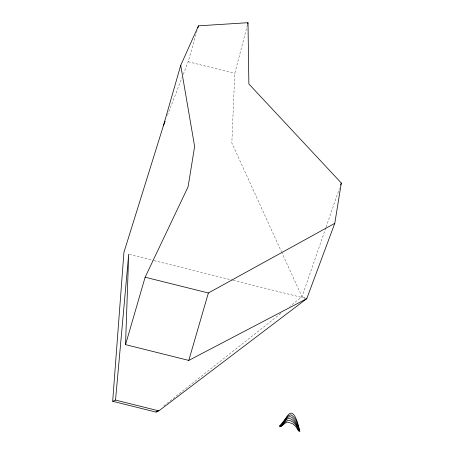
<?xml version="1.0" encoding="UTF-8"?>
<svg xmlns="http://www.w3.org/2000/svg" width="454" height="454" viewBox="0 0 454 454"><rect width="100%" height="100%" fill="white"/><g stroke="black" fill="none" stroke-linecap="round" stroke-linejoin="round"><path stroke-width="0.34" stroke-dasharray="2.27 1.7" d="M247.464 24.754L234.792 73.378L231.835 142.97L281.446 251.72M183.297 74.32L188.155 61.755L197.11 30.577M325.819 227.851L301.995 296.768L289.783 306.416M326.051 227.182L339.467 188.376M167.441 115.316L182.02 77.628M163.758 405.938L282.008 312.551M188.155 61.755L234.792 73.378M129.384 254.444L153.446 260.443M154.139 260.613L232.516 280.152M233.203 280.322L306.081 298.488M306.172 298.42L301.995 296.768L281.741 252.367"/><path stroke-width="0.68" d="M306.768 298.658L188.779 360.408L125.542 344.643L128.698 254.274L115.532 400.076L112.683 401.285L123.925 252.384L163.344 125.9L180.72 65.365L198.472 25.833L247.998 22.7L248.871 83.956L341.317 183.019L334.78 223.362L306.768 298.658L158.838 410.87L155.983 412.079L112.683 401.285M247.646 24.068L247.998 22.7M197.887 27.864L198.472 25.833M125.542 344.643L145.132 277.224L188.092 186.804L194.63 146.46L180.72 65.365M188.779 360.408L208.375 292.983L334.78 223.362M340.625 185.028L341.317 183.019M163.344 125.9L165.137 121.269M155.983 412.079L158.208 410.325M145.132 277.224L208.375 292.983M115.532 400.076L158.838 410.87M287.206 416.199L283.165 421.845A82.656 61.33 11.1 0 1 279.324 426.158L279.681 426.249C284.21 423.525 285.498 415.819 290.73 414.791C296.734 417.674 297.835 425.472 299.6 431.209L299.952 431.3C298.647 427.095 294.334 405.178 287.206 416.199M285.912 419.502L280.033 426.334L280.385 426.425A87.242 64.735 11.1 0 0 283.251 423.395C289.141 411.954 297.41 423.588 298.891 431.033L299.243 431.124C298.261 426.437 291.984 410.297 285.912 419.502M285.174 421.993L280.742 426.51L282.053 425.824A68.401 50.752 11.1 0 0 284.17 423.968L286.894 422.004L291.621 423.304A9.971 7.4 11.1 0 1 293.585 424.456L296.093 426.942L298.539 430.948C297.733 425.807 290.367 416.693 285.174 421.993"/></g></svg>
